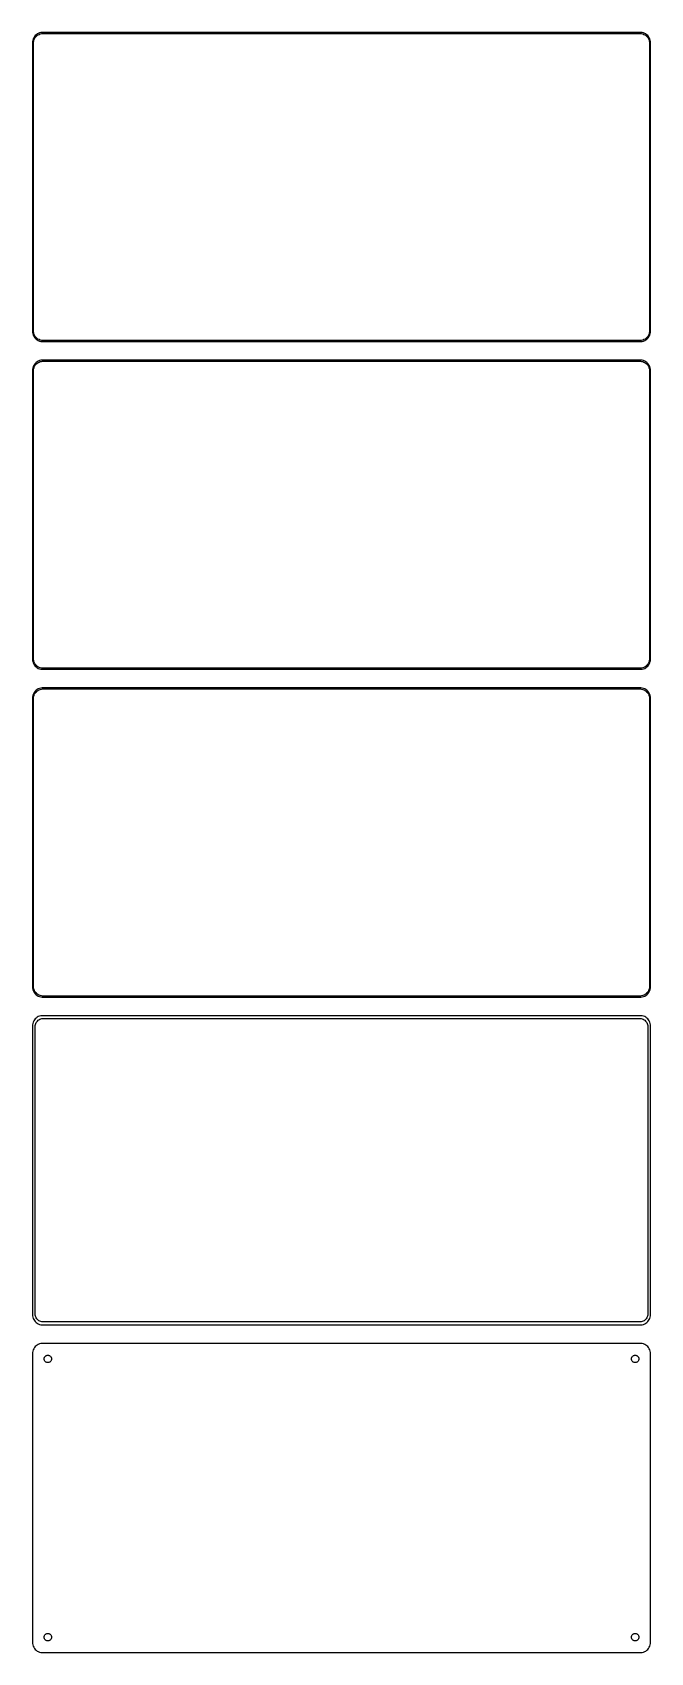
# Model space of a CAD drawing. Header units: metres. Extents: x -150 to 150, y 561 to 1347.
import ezdxf

# ---------------------------------------------------------------- set-up
doc = ezdxf.new("R2010")
doc.units = ezdxf.units.M

msp = doc.modelspace()

# ---------------------------------------------------------------- linework, layer by layer
for p, q in [((-149.382, 1344.41), (-149.649, 1343.84)), ((-149.045, 1344.94), (-149.382, 1344.41)), ((-149.166, 1343.5), (-148.912, 1344.04)), ((-148.645, 1345.42), (-149.045, 1344.94)), ((-148.912, 1344.04), (-148.593, 1344.54)), ((-148.187, 1345.85), (-148.645, 1345.42)), ((-148.593, 1344.54), (-148.213, 1345)), ((-148.213, 1345), (-147.778, 1345.41)), ((-147.679, 1346.22), (-148.187, 1345.85)), ((-147.778, 1345.41), (-147.295, 1345.76)), ((-147.129, 1346.52), (-147.679, 1346.22)), ((-147.295, 1345.76), (-146.772, 1346.05)), ((-146.545, 1346.76), (-147.129, 1346.52)), ((-146.772, 1346.05), (-146.218, 1346.27)), ((-145.937, 1346.91), (-146.545, 1346.76)), ((-146.218, 1346.27), (-145.64, 1346.42)), ((-145.314, 1346.99), (-145.937, 1346.91)), ((-145.64, 1346.42), (-145.048, 1346.49)), ((145.314, 1346.99), (-145.314, 1346.99)), ((-145.048, 1346.49), (145.048, 1346.49)), ((145.048, 1346.49), (145.64, 1346.42)), ((145.937, 1346.91), (145.314, 1346.99)), ((145.64, 1346.42), (146.218, 1346.27)), ((146.545, 1346.76), (145.937, 1346.91)), ((146.218, 1346.27), (146.772, 1346.05)), ((147.129, 1346.52), (146.545, 1346.76)), ((146.772, 1346.05), (147.295, 1345.76)), ((147.679, 1346.22), (147.129, 1346.52)), ((147.295, 1345.76), (147.778, 1345.41)), ((148.187, 1345.85), (147.679, 1346.22)), ((147.778, 1345.41), (148.213, 1345)), ((148.645, 1345.42), (148.187, 1345.85)), ((148.213, 1345), (148.593, 1344.54)), ((148.593, 1344.54), (148.912, 1344.04)), ((149.045, 1344.94), (148.645, 1345.42)), ((148.912, 1344.04), (149.166, 1343.5)), ((149.382, 1344.41), (149.045, 1344.94)), ((149.649, 1343.84), (149.382, 1344.41)), ((-149.961, 1342.63), (-150, 1342)), ((-150, 1342), (-150, 1202)), ((-149.843, 1343.24), (-149.961, 1342.63)), ((-149.649, 1343.84), (-149.843, 1343.24)), ((-149.5, 1341.75), (-149.463, 1342.35)), ((-149.5, 1202.25), (-149.5, 1341.75)), ((-149.463, 1342.35), (-149.351, 1342.93)), ((-149.351, 1342.93), (-149.166, 1343.5)), ((149.166, 1343.5), (149.351, 1342.93)), ((149.351, 1342.93), (149.463, 1342.35)), ((149.463, 1342.35), (149.5, 1341.75)), ((149.5, 1341.75), (149.5, 1202.25)), ((149.843, 1343.24), (149.649, 1343.84)), ((149.961, 1342.63), (149.843, 1343.24)), ((150, 1342), (149.961, 1342.63)), ((150, 1202), (150, 1342)), ((-150, 1202), (-149.961, 1201.37)), ((-149.961, 1201.37), (-149.843, 1200.76)), ((-149.843, 1200.76), (-149.649, 1200.16)), ((-149.649, 1200.16), (-149.382, 1199.59)), ((-149.463, 1201.65), (-149.5, 1202.25)), ((-149.351, 1201.07), (-149.463, 1201.65)), ((-149.382, 1199.59), (-149.045, 1199.06)), ((-149.166, 1200.5), (-149.351, 1201.07)), ((-148.912, 1199.96), (-149.166, 1200.5)), ((-149.045, 1199.06), (-148.645, 1198.58)), ((-148.593, 1199.46), (-148.912, 1199.96)), ((-148.645, 1198.58), (-148.187, 1198.15)), ((-148.213, 1199), (-148.593, 1199.46)), ((-147.778, 1198.59), (-148.213, 1199)), ((-148.187, 1198.15), (-147.679, 1197.78)), ((-147.295, 1198.24), (-147.778, 1198.59)), ((-147.679, 1197.78), (-147.129, 1197.48)), ((-146.772, 1197.95), (-147.295, 1198.24)), ((-147.129, 1197.48), (-146.545, 1197.24)), ((-146.218, 1197.73), (-146.772, 1197.95)), ((-146.545, 1197.24), (-145.937, 1197.09)), ((-145.64, 1197.58), (-146.218, 1197.73)), ((-145.937, 1197.09), (-145.314, 1197.01)), ((-145.048, 1197.51), (-145.64, 1197.58)), ((-145.314, 1197.01), (145.314, 1197.01)), ((145.048, 1197.51), (-145.048, 1197.51)), ((145.64, 1197.58), (145.048, 1197.51)), ((145.314, 1197.01), (145.937, 1197.09)), ((146.218, 1197.73), (145.64, 1197.58)), ((145.937, 1197.09), (146.545, 1197.24)), ((146.772, 1197.95), (146.218, 1197.73)), ((146.545, 1197.24), (147.129, 1197.48)), ((147.295, 1198.24), (146.772, 1197.95)), ((147.129, 1197.48), (147.679, 1197.78)), ((147.778, 1198.59), (147.295, 1198.24)), ((147.679, 1197.78), (148.187, 1198.15)), ((148.213, 1199), (147.778, 1198.59)), ((148.187, 1198.15), (148.645, 1198.58)), ((148.593, 1199.46), (148.213, 1199)), ((148.912, 1199.96), (148.593, 1199.46)), ((148.645, 1198.58), (149.045, 1199.06)), ((149.166, 1200.5), (148.912, 1199.96)), ((149.045, 1199.06), (149.382, 1199.59)), ((149.351, 1201.07), (149.166, 1200.5)), ((149.463, 1201.65), (149.351, 1201.07)), ((149.382, 1199.59), (149.649, 1200.16)), ((149.5, 1202.25), (149.463, 1201.65)), ((149.649, 1200.16), (149.843, 1200.76)), ((149.843, 1200.76), (149.961, 1201.37)), ((149.961, 1201.37), (150, 1202)), ((-148.187, 1186.85), (-148.645, 1186.42)), ((-147.679, 1187.22), (-148.187, 1186.85)), ((-147.129, 1187.52), (-147.679, 1187.22)), ((-147.295, 1186.76), (-146.772, 1187.05)), ((-146.545, 1187.76), (-147.129, 1187.52)), ((-146.772, 1187.05), (-146.218, 1187.27)), ((-145.937, 1187.91), (-146.545, 1187.76)), ((-146.218, 1187.27), (-145.64, 1187.42)), ((-145.314, 1187.99), (-145.937, 1187.91)), ((-145.64, 1187.42), (-145.048, 1187.49)), ((145.314, 1187.99), (-145.314, 1187.99)), ((-145.048, 1187.49), (145.048, 1187.49)), ((145.048, 1187.49), (145.64, 1187.42)), ((145.937, 1187.91), (145.314, 1187.99)), ((145.64, 1187.42), (146.218, 1187.27)), ((146.545, 1187.76), (145.937, 1187.91)), ((146.218, 1187.27), (146.772, 1187.05)), ((147.129, 1187.52), (146.545, 1187.76)), ((146.772, 1187.05), (147.295, 1186.76)), ((147.679, 1187.22), (147.129, 1187.52)), ((148.187, 1186.85), (147.679, 1187.22)), ((148.645, 1186.42), (148.187, 1186.85)), ((-149.961, 1183.63), (-150, 1183)), ((-150, 1183), (-150, 1043)), ((-149.843, 1184.24), (-149.961, 1183.63)), ((-149.649, 1184.84), (-149.843, 1184.24)), ((-149.382, 1185.41), (-149.649, 1184.84)), ((-149.5, 1182.75), (-149.463, 1183.35)), ((-149.5, 1043.25), (-149.5, 1182.75)), ((-149.463, 1183.35), (-149.351, 1183.93)), ((-149.045, 1185.94), (-149.382, 1185.41)), ((-149.351, 1183.93), (-149.166, 1184.5)), ((-149.166, 1184.5), (-148.912, 1185.04)), ((-148.645, 1186.42), (-149.045, 1185.94)), ((-148.912, 1185.04), (-148.593, 1185.54)), ((-148.593, 1185.54), (-148.213, 1186)), ((-148.213, 1186), (-147.778, 1186.41)), ((-147.778, 1186.41), (-147.295, 1186.76)), ((147.295, 1186.76), (147.778, 1186.41)), ((147.778, 1186.41), (148.213, 1186)), ((148.213, 1186), (148.593, 1185.54)), ((148.593, 1185.54), (148.912, 1185.04)), ((149.045, 1185.94), (148.645, 1186.42)), ((148.912, 1185.04), (149.166, 1184.5)), ((149.382, 1185.41), (149.045, 1185.94)), ((149.166, 1184.5), (149.351, 1183.93)), ((149.351, 1183.93), (149.463, 1183.35)), ((149.649, 1184.84), (149.382, 1185.41)), ((149.463, 1183.35), (149.5, 1182.75)), ((149.5, 1182.75), (149.5, 1043.25)), ((149.843, 1184.24), (149.649, 1184.84)), ((149.961, 1183.63), (149.843, 1184.24)), ((150, 1183), (149.961, 1183.63)), ((150, 1043), (150, 1183)), ((-150, 1043), (-149.961, 1042.37)), ((-149.961, 1042.37), (-149.843, 1041.76)), ((-149.843, 1041.76), (-149.649, 1041.16)), ((-149.649, 1041.16), (-149.382, 1040.59)), ((-149.463, 1042.65), (-149.5, 1043.25)), ((-149.351, 1042.07), (-149.463, 1042.65)), ((-149.382, 1040.59), (-149.045, 1040.06)), ((-149.166, 1041.5), (-149.351, 1042.07)), ((-148.912, 1040.96), (-149.166, 1041.5)), ((-149.045, 1040.06), (-148.645, 1039.58)), ((-148.593, 1040.46), (-148.912, 1040.96)), ((-148.645, 1039.58), (-148.187, 1039.15)), ((-148.213, 1040), (-148.593, 1040.46)), ((-147.778, 1039.59), (-148.213, 1040)), ((-148.187, 1039.15), (-147.679, 1038.78)), ((-147.295, 1039.24), (-147.778, 1039.59)), ((-147.679, 1038.78), (-147.129, 1038.48)), ((-146.772, 1038.95), (-147.295, 1039.24)), ((-147.129, 1038.48), (-146.545, 1038.24)), ((-146.218, 1038.73), (-146.772, 1038.95)), ((-146.545, 1038.24), (-145.937, 1038.09)), ((-145.64, 1038.58), (-146.218, 1038.73)), ((-145.937, 1038.09), (-145.314, 1038.01)), ((-145.048, 1038.51), (-145.64, 1038.58)), ((-145.314, 1038.01), (145.314, 1038.01)), ((145.048, 1038.51), (-145.048, 1038.51)), ((145.64, 1038.58), (145.048, 1038.51)), ((145.314, 1038.01), (145.937, 1038.09)), ((146.218, 1038.73), (145.64, 1038.58)), ((145.937, 1038.09), (146.545, 1038.24)), ((146.772, 1038.95), (146.218, 1038.73)), ((146.545, 1038.24), (147.129, 1038.48)), ((147.295, 1039.24), (146.772, 1038.95)), ((147.129, 1038.48), (147.679, 1038.78)), ((147.778, 1039.59), (147.295, 1039.24)), ((147.679, 1038.78), (148.187, 1039.15)), ((148.213, 1040), (147.778, 1039.59)), ((148.187, 1039.15), (148.645, 1039.58)), ((148.593, 1040.46), (148.213, 1040)), ((148.912, 1040.96), (148.593, 1040.46)), ((148.645, 1039.58), (149.045, 1040.06)), ((149.166, 1041.5), (148.912, 1040.96)), ((149.045, 1040.06), (149.382, 1040.59)), ((149.351, 1042.07), (149.166, 1041.5)), ((149.463, 1042.65), (149.351, 1042.07)), ((149.382, 1040.59), (149.649, 1041.16)), ((149.5, 1043.25), (149.463, 1042.65)), ((149.649, 1041.16), (149.843, 1041.76)), ((149.843, 1041.76), (149.961, 1042.37)), ((149.961, 1042.37), (150, 1043)), ((-149.961, 1024.63), (-150, 1024)), ((-150, 1024), (-150, 884)), ((-149.843, 1025.24), (-149.961, 1024.63)), ((-149.649, 1025.84), (-149.843, 1025.24)), ((-149.382, 1026.41), (-149.649, 1025.84)), ((-149.5, 1023.75), (-149.463, 1024.35)), ((-149.5, 884.25), (-149.5, 1023.75)), ((-149.463, 1024.35), (-149.351, 1024.93)), ((-149.045, 1026.94), (-149.382, 1026.41)), ((-149.351, 1024.93), (-149.166, 1025.5)), ((-149.166, 1025.5), (-148.912, 1026.04)), ((-148.645, 1027.42), (-149.045, 1026.94)), ((-148.912, 1026.04), (-148.593, 1026.54)), ((-148.187, 1027.85), (-148.645, 1027.42)), ((-148.593, 1026.54), (-148.213, 1027)), ((-148.213, 1027), (-147.778, 1027.41)), ((-147.679, 1028.22), (-148.187, 1027.85)), ((-147.778, 1027.41), (-147.295, 1027.76)), ((-147.129, 1028.52), (-147.679, 1028.22)), ((-147.295, 1027.76), (-146.772, 1028.05)), ((-146.545, 1028.76), (-147.129, 1028.52)), ((-146.772, 1028.05), (-146.218, 1028.27)), ((-145.937, 1028.91), (-146.545, 1028.76)), ((-146.218, 1028.27), (-145.64, 1028.42)), ((-145.314, 1028.99), (-145.937, 1028.91)), ((-145.64, 1028.42), (-145.048, 1028.49)), ((145.314, 1028.99), (-145.314, 1028.99)), ((-145.048, 1028.49), (145.048, 1028.49)), ((145.048, 1028.49), (145.64, 1028.42)), ((145.937, 1028.91), (145.314, 1028.99)), ((145.64, 1028.42), (146.218, 1028.27)), ((146.545, 1028.76), (145.937, 1028.91)), ((146.218, 1028.27), (146.772, 1028.05)), ((147.129, 1028.52), (146.545, 1028.76)), ((146.772, 1028.05), (147.295, 1027.76)), ((147.679, 1028.22), (147.129, 1028.52)), ((147.295, 1027.76), (147.778, 1027.41)), ((148.187, 1027.85), (147.679, 1028.22)), ((147.778, 1027.41), (148.213, 1027)), ((148.645, 1027.42), (148.187, 1027.85)), ((148.213, 1027), (148.593, 1026.54)), ((148.593, 1026.54), (148.912, 1026.04)), ((149.045, 1026.94), (148.645, 1027.42)), ((148.912, 1026.04), (149.166, 1025.5)), ((149.382, 1026.41), (149.045, 1026.94)), ((149.166, 1025.5), (149.351, 1024.93)), ((149.351, 1024.93), (149.463, 1024.35)), ((149.649, 1025.84), (149.382, 1026.41)), ((149.463, 1024.35), (149.5, 1023.75)), ((149.5, 1023.75), (149.5, 884.25)), ((149.843, 1025.24), (149.649, 1025.84)), ((149.961, 1024.63), (149.843, 1025.24)), ((150, 1024), (149.961, 1024.63)), ((150, 884), (150, 1024)), ((-150, 884), (-149.961, 883.373)), ((-149.961, 883.373), (-149.843, 882.757)), ((-149.843, 882.757), (-149.649, 882.159)), ((-149.649, 882.159), (-149.382, 881.591)), ((-149.463, 883.655), (-149.5, 884.25)), ((-149.351, 883.069), (-149.463, 883.655)), ((-149.382, 881.591), (-149.045, 881.061)), ((-149.166, 882.501), (-149.351, 883.069)), ((-148.912, 881.962), (-149.166, 882.501)), ((-149.045, 881.061), (-148.645, 880.577)), ((-148.593, 881.458), (-148.912, 881.962)), ((-148.645, 880.577), (-148.187, 880.147)), ((-148.213, 880.998), (-148.593, 881.458)), ((-147.778, 880.59), (-148.213, 880.998)), ((-147.295, 880.239), (-147.778, 880.59)), ((147.778, 880.59), (147.295, 880.239)), ((148.213, 880.998), (147.778, 880.59)), ((148.187, 880.147), (148.645, 880.577)), ((148.593, 881.458), (148.213, 880.998)), ((148.912, 881.962), (148.593, 881.458)), ((148.645, 880.577), (149.045, 881.061)), ((149.166, 882.501), (148.912, 881.962)), ((149.045, 881.061), (149.382, 881.591)), ((149.351, 883.069), (149.166, 882.501)), ((149.463, 883.655), (149.351, 883.069)), ((149.382, 881.591), (149.649, 882.159)), ((149.5, 884.25), (149.463, 883.655)), ((149.649, 882.159), (149.843, 882.757)), ((149.843, 882.757), (149.961, 883.373)), ((149.961, 883.373), (150, 884)), ((-148.187, 880.147), (-147.679, 879.778)), ((-147.679, 879.778), (-147.129, 879.476)), ((-146.772, 879.952), (-147.295, 880.239)), ((-147.129, 879.476), (-146.545, 879.245)), ((-146.218, 879.732), (-146.772, 879.952)), ((-146.545, 879.245), (-145.937, 879.089)), ((-145.64, 879.584), (-146.218, 879.732)), ((-145.937, 879.089), (-145.314, 879.01)), ((-145.048, 879.509), (-145.64, 879.584)), ((-145.314, 879.01), (145.314, 879.01)), ((145.048, 879.509), (-145.048, 879.509)), ((145.64, 879.584), (145.048, 879.509)), ((145.314, 879.01), (145.937, 879.089)), ((146.218, 879.732), (145.64, 879.584)), ((145.937, 879.089), (146.545, 879.245)), ((146.772, 879.952), (146.218, 879.732)), ((146.545, 879.245), (147.129, 879.476)), ((147.295, 880.239), (146.772, 879.952)), ((147.129, 879.476), (147.679, 879.778)), ((147.679, 879.778), (148.187, 880.147)), ((-149.961, 865.627), (-150, 865)), ((-150, 865), (-150, 725)), ((-149.843, 866.243), (-149.961, 865.627)), ((-149.649, 866.841), (-149.843, 866.243)), ((-149.382, 867.409), (-149.649, 866.841)), ((-149.045, 867.939), (-149.382, 867.409)), ((-148.645, 868.423), (-149.045, 867.939)), ((-148.187, 868.853), (-148.645, 868.423)), ((-148.619, 864.75), (-148.589, 865.235)), ((-148.619, 725.25), (-148.619, 864.75)), ((-148.589, 865.235), (-148.498, 865.712)), ((-148.498, 865.712), (-148.348, 866.174)), ((-148.348, 866.174), (-148.141, 866.614)), ((-147.679, 869.222), (-148.187, 868.853)), ((-148.141, 866.614), (-147.88, 867.024)), ((-147.88, 867.024), (-147.571, 867.399)), ((-147.129, 869.524), (-147.679, 869.222)), ((-147.571, 867.399), (-147.216, 867.731)), ((-147.216, 867.731), (-146.823, 868.017)), ((-146.545, 869.755), (-147.129, 869.524)), ((-146.823, 868.017), (-146.398, 868.251)), ((-145.937, 869.911), (-146.545, 869.755)), ((-146.398, 868.251), (-145.946, 868.43)), ((-145.946, 868.43), (-145.475, 868.551)), ((-145.314, 869.99), (-145.937, 869.911)), ((-145.475, 868.551), (-144.993, 868.612)), ((145.314, 869.99), (-145.314, 869.99)), ((-144.993, 868.612), (144.993, 868.612)), ((144.993, 868.612), (145.475, 868.551)), ((145.937, 869.911), (145.314, 869.99)), ((145.475, 868.551), (145.946, 868.43)), ((146.545, 869.755), (145.937, 869.911)), ((145.946, 868.43), (146.398, 868.251)), ((146.398, 868.251), (146.823, 868.017)), ((147.129, 869.524), (146.545, 869.755)), ((146.823, 868.017), (147.216, 867.731)), ((147.679, 869.222), (147.129, 869.524)), ((147.216, 867.731), (147.571, 867.399)), ((147.571, 867.399), (147.88, 867.024)), ((148.187, 868.853), (147.679, 869.222)), ((147.88, 867.024), (148.141, 866.614)), ((148.141, 866.614), (148.348, 866.174)), ((148.645, 868.423), (148.187, 868.853)), ((148.348, 866.174), (148.498, 865.712)), ((148.498, 865.712), (148.589, 865.235)), ((148.589, 865.235), (148.619, 864.75)), ((148.619, 864.75), (148.619, 725.25)), ((149.045, 867.939), (148.645, 868.423)), ((149.382, 867.409), (149.045, 867.939)), ((149.649, 866.841), (149.382, 867.409)), ((149.843, 866.243), (149.649, 866.841)), ((149.961, 865.627), (149.843, 866.243)), ((150, 865), (149.961, 865.627)), ((150, 725), (150, 865)), ((-150, 725), (-149.961, 724.373)), ((-149.961, 724.373), (-149.843, 723.757)), ((-149.843, 723.757), (-149.649, 723.159)), ((-149.649, 723.159), (-149.382, 722.591)), ((-148.589, 724.765), (-148.619, 725.25)), ((-148.498, 724.288), (-148.589, 724.765)), ((-148.348, 723.826), (-148.498, 724.288)), ((-148.141, 723.386), (-148.348, 723.826)), ((-147.88, 722.976), (-148.141, 723.386)), ((148.141, 723.386), (147.88, 722.976)), ((148.348, 723.826), (148.141, 723.386)), ((148.498, 724.288), (148.348, 723.826)), ((148.589, 724.765), (148.498, 724.288)), ((148.619, 725.25), (148.589, 724.765)), ((149.382, 722.591), (149.649, 723.159)), ((149.649, 723.159), (149.843, 723.757)), ((149.843, 723.757), (149.961, 724.373)), ((149.961, 724.373), (150, 725)), ((-149.382, 722.591), (-149.045, 722.061)), ((-149.045, 722.061), (-148.645, 721.577)), ((-148.645, 721.577), (-148.187, 721.147)), ((-148.187, 721.147), (-147.679, 720.778)), ((-147.571, 722.601), (-147.88, 722.976)), ((-147.679, 720.778), (-147.129, 720.476)), ((-147.216, 722.269), (-147.571, 722.601)), ((-146.823, 721.983), (-147.216, 722.269)), ((-147.129, 720.476), (-146.545, 720.245)), ((-146.398, 721.749), (-146.823, 721.983)), ((-146.545, 720.245), (-145.937, 720.089)), ((-145.946, 721.57), (-146.398, 721.749)), ((-145.475, 721.449), (-145.946, 721.57)), ((-145.937, 720.089), (-145.314, 720.01)), ((-144.993, 721.388), (-145.475, 721.449)), ((-145.314, 720.01), (145.314, 720.01)), ((144.993, 721.388), (-144.993, 721.388)), ((145.475, 721.449), (144.993, 721.388)), ((145.314, 720.01), (145.937, 720.089)), ((145.946, 721.57), (145.475, 721.449)), ((145.937, 720.089), (146.545, 720.245)), ((146.398, 721.749), (145.946, 721.57)), ((146.823, 721.983), (146.398, 721.749)), ((146.545, 720.245), (147.129, 720.476)), ((147.216, 722.269), (146.823, 721.983)), ((147.129, 720.476), (147.679, 720.778)), ((147.571, 722.601), (147.216, 722.269)), ((147.88, 722.976), (147.571, 722.601)), ((147.679, 720.778), (148.187, 721.147)), ((148.187, 721.147), (148.645, 721.577)), ((148.645, 721.577), (149.045, 722.061)), ((149.045, 722.061), (149.382, 722.591)), ((-149.649, 707.841), (-149.843, 707.243)), ((-149.382, 708.409), (-149.649, 707.841)), ((-149.045, 708.939), (-149.382, 708.409)), ((-148.645, 709.423), (-149.045, 708.939)), ((-148.187, 709.853), (-148.645, 709.423)), ((-147.679, 710.222), (-148.187, 709.853)), ((-147.129, 710.524), (-147.679, 710.222)), ((-146.545, 710.755), (-147.129, 710.524)), ((-145.937, 710.911), (-146.545, 710.755)), ((-145.314, 710.99), (-145.937, 710.911)), ((145.314, 710.99), (-145.314, 710.99)), ((145.937, 710.911), (145.314, 710.99)), ((146.545, 710.755), (145.937, 710.911)), ((147.129, 710.524), (146.545, 710.755)), ((147.679, 710.222), (147.129, 710.524)), ((148.187, 709.853), (147.679, 710.222)), ((148.645, 709.423), (148.187, 709.853)), ((149.045, 708.939), (148.645, 709.423)), ((149.382, 708.409), (149.045, 708.939)), ((149.649, 707.841), (149.382, 708.409)), ((149.843, 707.243), (149.649, 707.841)), ((-149.961, 706.627), (-150, 706)), ((-150, 706), (-150, 566)), ((-149.843, 707.243), (-149.961, 706.627)), ((-144.3, 703.5), (-144.286, 703.726)), ((-144.286, 703.274), (-144.3, 703.5)), ((-144.286, 703.726), (-144.243, 703.948)), ((-144.243, 703.052), (-144.286, 703.274)), ((-144.243, 703.948), (-144.174, 704.163)), ((-144.174, 702.837), (-144.243, 703.052)), ((-144.174, 704.163), (-144.077, 704.367)), ((-144.077, 702.633), (-144.174, 702.837)), ((-144.077, 704.367), (-143.956, 704.558)), ((-143.956, 702.442), (-144.077, 702.633)), ((-143.956, 704.558), (-143.812, 704.732)), ((-143.812, 702.268), (-143.956, 702.442)), ((-143.812, 704.732), (-143.647, 704.887)), ((-143.647, 702.113), (-143.812, 702.268)), ((-143.647, 704.887), (-143.464, 705.02)), ((-143.464, 701.98), (-143.647, 702.113)), ((-143.464, 705.02), (-143.266, 705.129)), ((-143.266, 701.871), (-143.464, 701.98)), ((-143.266, 705.129), (-143.056, 705.212)), ((-143.056, 701.788), (-143.266, 701.871)), ((-143.056, 705.212), (-142.837, 705.268)), ((-142.837, 701.732), (-143.056, 701.788)), ((-142.837, 705.268), (-142.613, 705.296)), ((-142.613, 701.704), (-142.837, 701.732)), ((-142.613, 705.296), (-142.387, 705.296)), ((-142.387, 701.704), (-142.613, 701.704)), ((-142.387, 705.296), (-142.163, 705.268)), ((-142.163, 701.732), (-142.387, 701.704)), ((-142.163, 705.268), (-141.944, 705.212)), ((-141.944, 701.788), (-142.163, 701.732)), ((-141.944, 705.212), (-141.734, 705.129)), ((-141.734, 701.871), (-141.944, 701.788)), ((-141.734, 705.129), (-141.536, 705.02)), ((-141.536, 701.98), (-141.734, 701.871)), ((-141.536, 705.02), (-141.353, 704.887)), ((-141.353, 702.113), (-141.536, 701.98)), ((-141.353, 704.887), (-141.188, 704.732)), ((-141.188, 702.268), (-141.353, 702.113)), ((-141.188, 704.732), (-141.044, 704.558)), ((-141.044, 702.442), (-141.188, 702.268)), ((-141.044, 704.558), (-140.923, 704.367)), ((-140.923, 702.633), (-141.044, 702.442)), ((-140.923, 704.367), (-140.826, 704.163)), ((-140.826, 702.837), (-140.923, 702.633)), ((-140.826, 704.163), (-140.757, 703.948)), ((-140.757, 703.052), (-140.826, 702.837)), ((-140.757, 703.948), (-140.714, 703.726)), ((-140.714, 703.274), (-140.757, 703.052)), ((-140.714, 703.726), (-140.7, 703.5)), ((-140.7, 703.5), (-140.714, 703.274)), ((140.7, 703.5), (140.714, 703.726)), ((140.714, 703.274), (140.7, 703.5)), ((140.714, 703.726), (140.757, 703.948)), ((140.757, 703.052), (140.714, 703.274)), ((140.757, 703.948), (140.826, 704.163)), ((140.826, 702.837), (140.757, 703.052)), ((140.826, 704.163), (140.923, 704.367)), ((140.923, 702.633), (140.826, 702.837)), ((140.923, 704.367), (141.044, 704.558)), ((141.044, 702.442), (140.923, 702.633)), ((141.044, 704.558), (141.188, 704.732)), ((141.188, 702.268), (141.044, 702.442)), ((141.188, 704.732), (141.353, 704.887)), ((141.353, 702.113), (141.188, 702.268)), ((141.353, 704.887), (141.536, 705.02)), ((141.536, 701.98), (141.353, 702.113)), ((141.536, 705.02), (141.734, 705.129)), ((141.734, 701.871), (141.536, 701.98)), ((141.734, 705.129), (141.944, 705.212)), ((141.944, 701.788), (141.734, 701.871)), ((141.944, 705.212), (142.163, 705.268)), ((142.163, 701.732), (141.944, 701.788)), ((142.163, 705.268), (142.387, 705.296)), ((142.387, 701.704), (142.163, 701.732)), ((142.387, 705.296), (142.613, 705.296)), ((142.613, 701.704), (142.387, 701.704)), ((142.613, 705.296), (142.837, 705.268)), ((142.837, 701.732), (142.613, 701.704)), ((142.837, 705.268), (143.056, 705.212)), ((143.056, 701.788), (142.837, 701.732)), ((143.056, 705.212), (143.266, 705.129)), ((143.266, 701.871), (143.056, 701.788)), ((143.266, 705.129), (143.464, 705.02)), ((143.464, 701.98), (143.266, 701.871)), ((143.464, 705.02), (143.647, 704.887)), ((143.647, 702.113), (143.464, 701.98)), ((143.647, 704.887), (143.812, 704.732)), ((143.812, 702.268), (143.647, 702.113)), ((143.812, 704.732), (143.956, 704.558)), ((143.956, 702.442), (143.812, 702.268)), ((143.956, 704.558), (144.077, 704.367)), ((144.077, 702.633), (143.956, 702.442)), ((144.077, 704.367), (144.174, 704.163)), ((144.174, 702.837), (144.077, 702.633)), ((144.174, 704.163), (144.243, 703.948)), ((144.243, 703.052), (144.174, 702.837)), ((144.243, 703.948), (144.286, 703.726)), ((144.286, 703.274), (144.243, 703.052)), ((144.286, 703.726), (144.3, 703.5)), ((144.3, 703.5), (144.286, 703.274)), ((149.961, 706.627), (149.843, 707.243)), ((150, 706), (149.961, 706.627)), ((150, 566), (150, 706)), ((-150, 566), (-149.961, 565.373)), ((-144.3, 568.5), (-144.286, 568.726)), ((-144.286, 568.274), (-144.3, 568.5)), ((-144.286, 568.726), (-144.243, 568.948)), ((-144.243, 568.052), (-144.286, 568.274)), ((-144.243, 568.948), (-144.174, 569.163)), ((-144.174, 567.837), (-144.243, 568.052)), ((-144.174, 569.163), (-144.077, 569.367)), ((-144.077, 567.633), (-144.174, 567.837)), ((-144.077, 569.367), (-143.956, 569.558)), ((-143.956, 567.442), (-144.077, 567.633)), ((-143.956, 569.558), (-143.812, 569.732)), ((-143.812, 567.268), (-143.956, 567.442)), ((-143.812, 569.732), (-143.647, 569.887)), ((-143.647, 567.113), (-143.812, 567.268)), ((-143.647, 569.887), (-143.464, 570.02)), ((-143.464, 566.98), (-143.647, 567.113)), ((-143.464, 570.02), (-143.266, 570.129)), ((-143.266, 566.871), (-143.464, 566.98)), ((-143.266, 570.129), (-143.056, 570.212)), ((-143.056, 566.788), (-143.266, 566.871)), ((-143.056, 570.212), (-142.837, 570.268)), ((-142.837, 566.732), (-143.056, 566.788)), ((-142.837, 570.268), (-142.613, 570.296)), ((-142.613, 566.704), (-142.837, 566.732)), ((-142.613, 570.296), (-142.387, 570.296)), ((-142.387, 566.704), (-142.613, 566.704)), ((-142.387, 570.296), (-142.163, 570.268)), ((-142.163, 566.732), (-142.387, 566.704)), ((-142.163, 570.268), (-141.944, 570.212)), ((-141.944, 566.788), (-142.163, 566.732)), ((-141.944, 570.212), (-141.734, 570.129)), ((-141.734, 566.871), (-141.944, 566.788)), ((-141.734, 570.129), (-141.536, 570.02)), ((-141.536, 566.98), (-141.734, 566.871)), ((-141.536, 570.02), (-141.353, 569.887)), ((-141.353, 567.113), (-141.536, 566.98)), ((-141.353, 569.887), (-141.188, 569.732)), ((-141.188, 567.268), (-141.353, 567.113)), ((-141.188, 569.732), (-141.044, 569.558)), ((-141.044, 567.442), (-141.188, 567.268)), ((-141.044, 569.558), (-140.923, 569.367)), ((-140.923, 567.633), (-141.044, 567.442)), ((-140.923, 569.367), (-140.826, 569.163)), ((-140.826, 567.837), (-140.923, 567.633)), ((-140.826, 569.163), (-140.757, 568.948)), ((-140.757, 568.052), (-140.826, 567.837)), ((-140.757, 568.948), (-140.714, 568.726)), ((-140.714, 568.274), (-140.757, 568.052)), ((-140.714, 568.726), (-140.7, 568.5)), ((-140.7, 568.5), (-140.714, 568.274)), ((140.7, 568.5), (140.714, 568.726)), ((140.714, 568.274), (140.7, 568.5)), ((140.714, 568.726), (140.757, 568.948)), ((140.757, 568.052), (140.714, 568.274)), ((140.757, 568.948), (140.826, 569.163)), ((140.826, 567.837), (140.757, 568.052)), ((140.826, 569.163), (140.923, 569.367)), ((140.923, 567.633), (140.826, 567.837)), ((140.923, 569.367), (141.044, 569.558)), ((141.044, 567.442), (140.923, 567.633)), ((141.044, 569.558), (141.188, 569.732)), ((141.188, 567.268), (141.044, 567.442)), ((141.188, 569.732), (141.353, 569.887)), ((141.353, 567.113), (141.188, 567.268)), ((141.353, 569.887), (141.536, 570.02)), ((141.536, 566.98), (141.353, 567.113)), ((141.536, 570.02), (141.734, 570.129)), ((141.734, 566.871), (141.536, 566.98)), ((141.734, 570.129), (141.944, 570.212)), ((141.944, 566.788), (141.734, 566.871)), ((141.944, 570.212), (142.163, 570.268)), ((142.163, 566.732), (141.944, 566.788)), ((142.163, 570.268), (142.387, 570.296)), ((142.387, 566.704), (142.163, 566.732)), ((142.387, 570.296), (142.613, 570.296)), ((142.613, 566.704), (142.387, 566.704)), ((142.613, 570.296), (142.837, 570.268)), ((142.837, 566.732), (142.613, 566.704)), ((142.837, 570.268), (143.056, 570.212)), ((143.056, 566.788), (142.837, 566.732)), ((143.056, 570.212), (143.266, 570.129)), ((143.266, 566.871), (143.056, 566.788)), ((143.266, 570.129), (143.464, 570.02)), ((143.464, 566.98), (143.266, 566.871)), ((143.464, 570.02), (143.647, 569.887)), ((143.647, 567.113), (143.464, 566.98)), ((143.647, 569.887), (143.812, 569.732)), ((143.812, 567.268), (143.647, 567.113)), ((143.812, 569.732), (143.956, 569.558)), ((143.956, 567.442), (143.812, 567.268)), ((143.956, 569.558), (144.077, 569.367)), ((144.077, 567.633), (143.956, 567.442)), ((144.077, 569.367), (144.174, 569.163)), ((144.174, 567.837), (144.077, 567.633)), ((144.174, 569.163), (144.243, 568.948)), ((144.243, 568.052), (144.174, 567.837)), ((144.243, 568.948), (144.286, 568.726)), ((144.286, 568.274), (144.243, 568.052)), ((144.286, 568.726), (144.3, 568.5)), ((144.3, 568.5), (144.286, 568.274)), ((149.961, 565.373), (150, 566)), ((-149.961, 565.373), (-149.843, 564.757)), ((-149.843, 564.757), (-149.649, 564.159)), ((-149.649, 564.159), (-149.382, 563.591)), ((-149.382, 563.591), (-149.045, 563.061)), ((-149.045, 563.061), (-148.645, 562.577)), ((-148.645, 562.577), (-148.187, 562.147)), ((-148.187, 562.147), (-147.679, 561.778)), ((-147.679, 561.778), (-147.129, 561.476)), ((-147.129, 561.476), (-146.545, 561.245)), ((-146.545, 561.245), (-145.937, 561.089)), ((-145.937, 561.089), (-145.314, 561.01)), ((-145.314, 561.01), (145.314, 561.01)), ((145.314, 561.01), (145.937, 561.089)), ((145.937, 561.089), (146.545, 561.245)), ((146.545, 561.245), (147.129, 561.476)), ((147.129, 561.476), (147.679, 561.778)), ((147.679, 561.778), (148.187, 562.147)), ((148.187, 562.147), (148.645, 562.577)), ((148.645, 562.577), (149.045, 563.061)), ((149.045, 563.061), (149.382, 563.591)), ((149.382, 563.591), (149.649, 564.159)), ((149.649, 564.159), (149.843, 564.757)), ((149.843, 564.757), (149.961, 565.373))]:
    msp.add_line(p, q)

doc.saveas('drawing.dxf')
